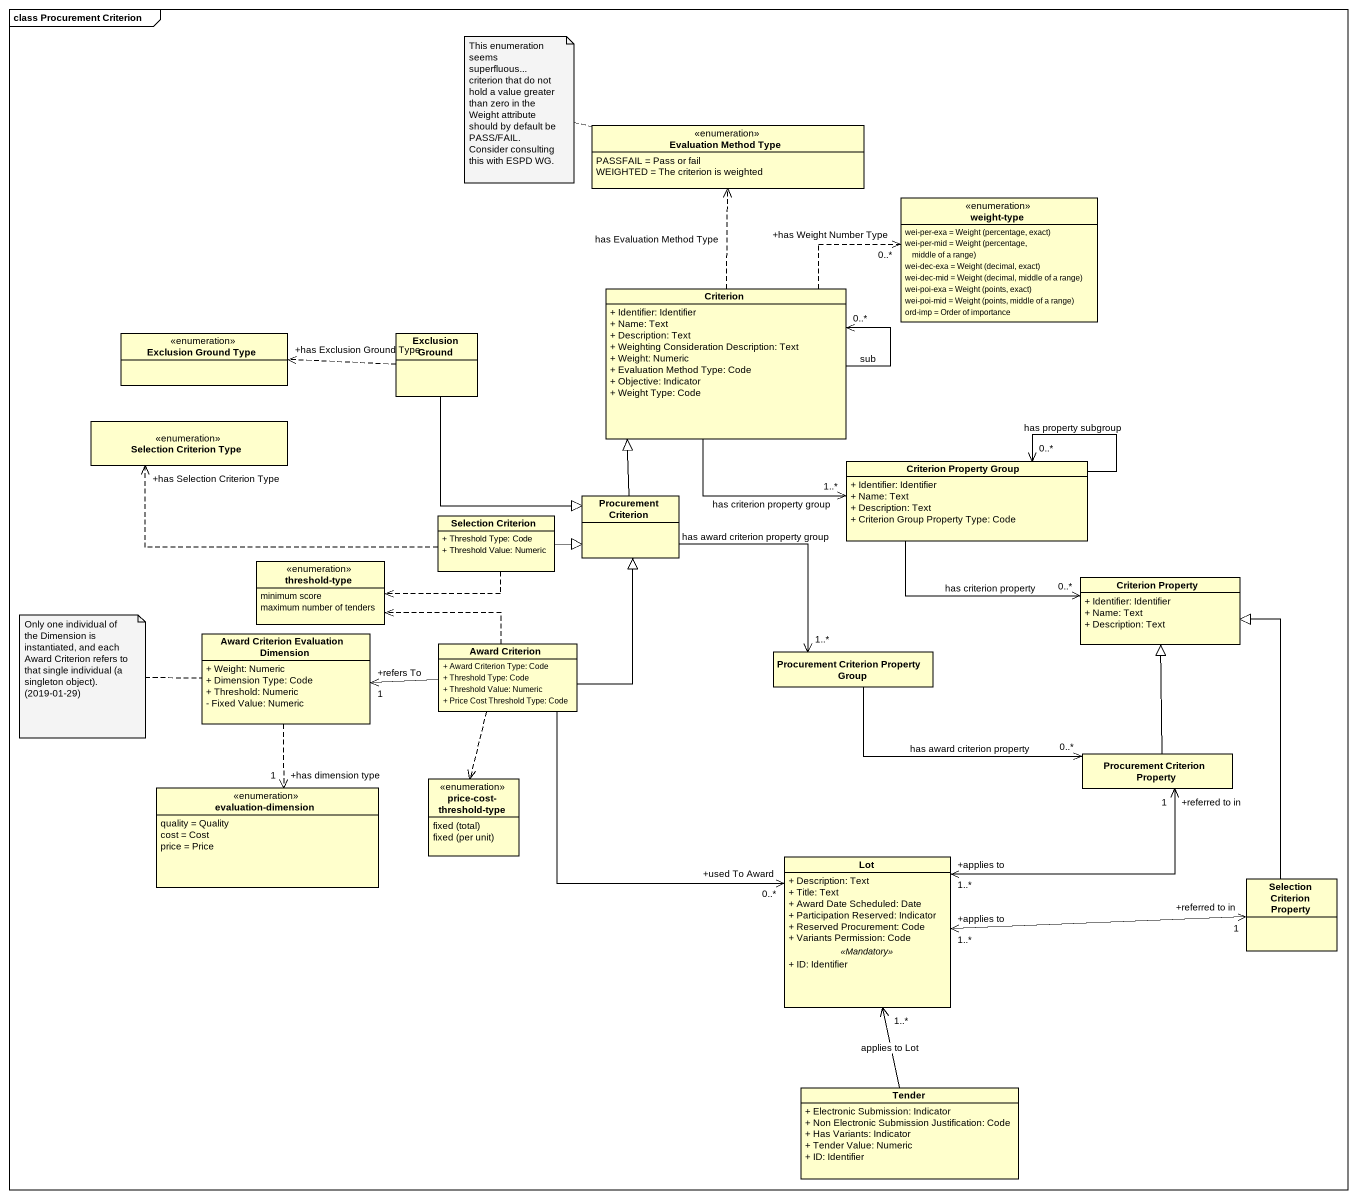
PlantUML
@startuml
mainframe class Procurement Criterion
hide circle
hide empty members
skinparam classAttributeIconSize 0
enum "Evaluation Method Type" as Evaluation_Method_Type {
  PASSFAIL = Pass or fail
  WEIGHTED = The criterion is weighted
}
enum "weight-type" as weight_type {
  {field} wei-per-exa = Weight (percentage, exact)
  {field} wei-per-mid = Weight (percentage, middle of a range)
  {field} wei-dec-exa = Weight (decimal, exact)
  {field} wei-dec-mid = Weight (decimal, middle of a range)
  {field} wei-poi-exa = Weight (points, exact)
  {field} wei-poi-mid = Weight (points, middle of a range)
  ord-imp = Order of importance
}
class Criterion {
  + Identifier: Identifier
  + Name: Text
  + Description: Text
  + Weighting Consideration Description: Text
  + Weight: Numeric
  + Evaluation Method Type: Code
  + Objective: Indicator
  + Weight Type: Code
}
enum "Exclusion Ground Type" as Exclusion_Ground_Type
class "Exclusion Ground" as Exclusion_Ground
enum "Selection Criterion Type" as Selection_Criterion_Type
class "Criterion Property Group" as Criterion_Property_Group {
  + Identifier: Identifier
  + Name: Text
  + Description: Text
  + Criterion Group Property Type: Code
}
class "Procurement Criterion" as Procurement_Criterion
class "Selection Criterion" as Selection_Criterion {
  + Threshold Type: Code
  + Threshold Value: Numeric
}
enum "threshold-type" as threshold_type {
  minimum score
  maximum number of tenders
}
class "Criterion Property" as Criterion_Property {
  + Identifier: Identifier
  + Name: Text
  + Description: Text
}
class "Award Criterion Evaluation Dimension" as Award_Criterion_Evaluation {
  + Weight: Numeric
  + Dimension Type: Code
  + Threshold: Numeric
  - Fixed Value: Numeric
}
class "Award Criterion" as Award_Criterion {
  + Award Criterion Type: Code
  + Threshold Type: Code
  + Threshold Value: Numeric
  + Price Cost Threshold Type: Code
}
class "Procurement Criterion Property Group" as Procurement_Criterion_2
enum "evaluation-dimension" as evaluation_dimension {
  quality = Quality
  cost = Cost
  price = Price
}
enum "price-cost-threshold-type" as price_cost_threshold_type {
  {field} fixed (total)
  {field} fixed (per unit)
}
class "Procurement Criterion Property" as Procurement_Criterion_3
class Lot {
  + Description: Text
  + Title: Text
  + Award Date Scheduled: Date
  + Participation Reserved: Indicator
  + Reserved Procurement: Code
  + Variants Permission: Code
  .. <<Mandatory>> ..
  + ID: Identifier
}
class "Selection Criterion Property" as Selection_Criterion_Property
class Tender {
  + Electronic Submission: Indicator
  + Non Electronic Submission Justification: Code
  + Has Variants: Indicator
  + Tender Value: Numeric
  + ID: Identifier
}
Criterion .up.> Evaluation_Method_Type : has Evaluation Method Type
Criterion .right.> "+has Weight Number Type\n0..*" weight_type
Criterion --> "0..*" Criterion : sub
Criterion -right-> "1..*" Criterion_Property_Group : has criterion property group
Exclusion_Ground .left.> "+has Exclusion Ground Type" Exclusion_Ground_Type
Exclusion_Ground --|> Procurement_Criterion
Criterion_Property_Group --> "0..*" Criterion_Property_Group : has property subgroup
Criterion_Property_Group -right-> "0..*" Criterion_Property : has criterion property
Procurement_Criterion -up-|> Criterion
Procurement_Criterion --> "1..*" Procurement_Criterion_2 : has award criterion property group
Selection_Criterion .left.> "+has Selection Criterion Type" Selection_Criterion_Type
Selection_Criterion -right-|> Procurement_Criterion
Selection_Criterion .left.> threshold_type
Award_Criterion_Evaluation ..> "+has dimension type\n1" evaluation_dimension
Award_Criterion -up-|> Procurement_Criterion
Award_Criterion .left.> threshold_type
Award_Criterion -left-> "+refers To\n1" Award_Criterion_Evaluation
Award_Criterion ..> price_cost_threshold_type
Award_Criterion --> "+used To Award\n0..*" Lot
Procurement_Criterion_2 -right-> "0..*" Procurement_Criterion_3 : has award criterion property
Procurement_Criterion_3 -up-|> Criterion_Property
Procurement_Criterion_3 "+referred to in\n1" <-left-> "+applies to\n1..*" Lot
Selection_Criterion_Property -up-|> Criterion_Property
Selection_Criterion_Property "+referred to in\n1" <-left-> "+applies to\n1..*" Lot
Tender -up-> "1..*" Lot : applies to Lot
note left of Evaluation_Method_Type
  This enumeration seems superfluous...criterion that do not hold a value greater than zero in the Weight attribute should by default be PASS/FAIL.
  Consider consulting this with ESPD WG.
end note
note left of Award_Criterion_Evaluation
  Only one individual of the Dimension is instantiated, and each Award Criterion refers to that single individual (a singleton object).
  (2019-01-29)
end note
@enduml
